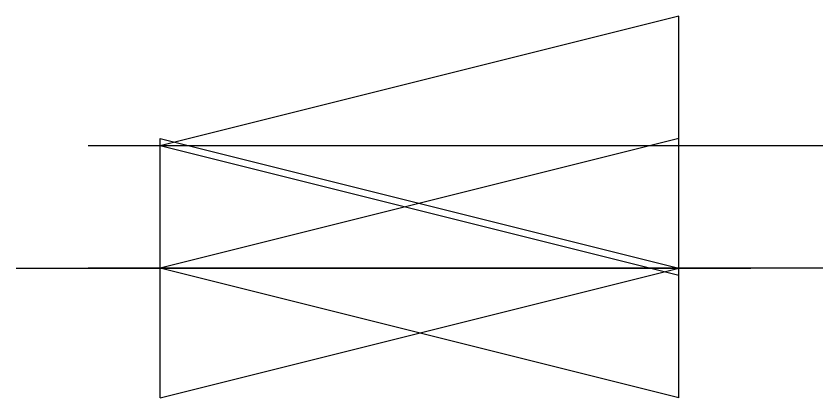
# Model space of a CAD drawing. Header units: millimetres. Extents: x -2152 to 15814, y -2134 to 3720.
# Drawn here: x 15320.4 to 15814.3, y -4.4 to 229.4 of the extents above; entities that cross this region are included whole.
import ezdxf

# ---------------------------------------------------------------- set-up
doc = ezdxf.new("R2010")
doc.units = ezdxf.units.MM
doc.layers.add('FLOW_INLET', color=1, linetype='Continuous')
doc.layers.add('FLOW_OUTLET', color=5, linetype='Continuous')

msp = doc.modelspace()

# ---------------------------------------------------------------- linework, layer by layer
at = {"layer": 'FLOW_INLET', "color": 1, "lineweight": 30}
for p, q in [((15726.11, 229.38), (15408.61, 150)), ((15726.11, 70.63), (15726.11, 229.38)), ((15726.11, 154.38), (15408.61, 75)), ((15726.11, -4.37), (15726.11, 154.38)), ((15814.31, 150), (15364.51, 150)), ((15726.11, 70.63), (15408.61, 150)), ((15814.31, 75), (15364.51, 75)), ((15726.11, -4.37), (15408.61, 75))]:
    msp.add_line(p, q, dxfattribs=at)
at = {"layer": 'FLOW_OUTLET', "color": 5, "lineweight": 30}
for p, q in [((15408.61, 154.38), (15726.11, 75)), ((15408.61, -4.37), (15408.61, 154.38)), ((15408.61, 154.38), (15726.11, 75)), ((15408.61, -4.37), (15408.61, 154.38)), ((15320.42, 75), (15770.21, 75)), ((15320.42, 75), (15770.21, 75)), ((15408.61, -4.37), (15726.11, 75)), ((15408.61, -4.37), (15726.11, 75))]:
    msp.add_line(p, q, dxfattribs=at)

doc.saveas('drawing.dxf')
